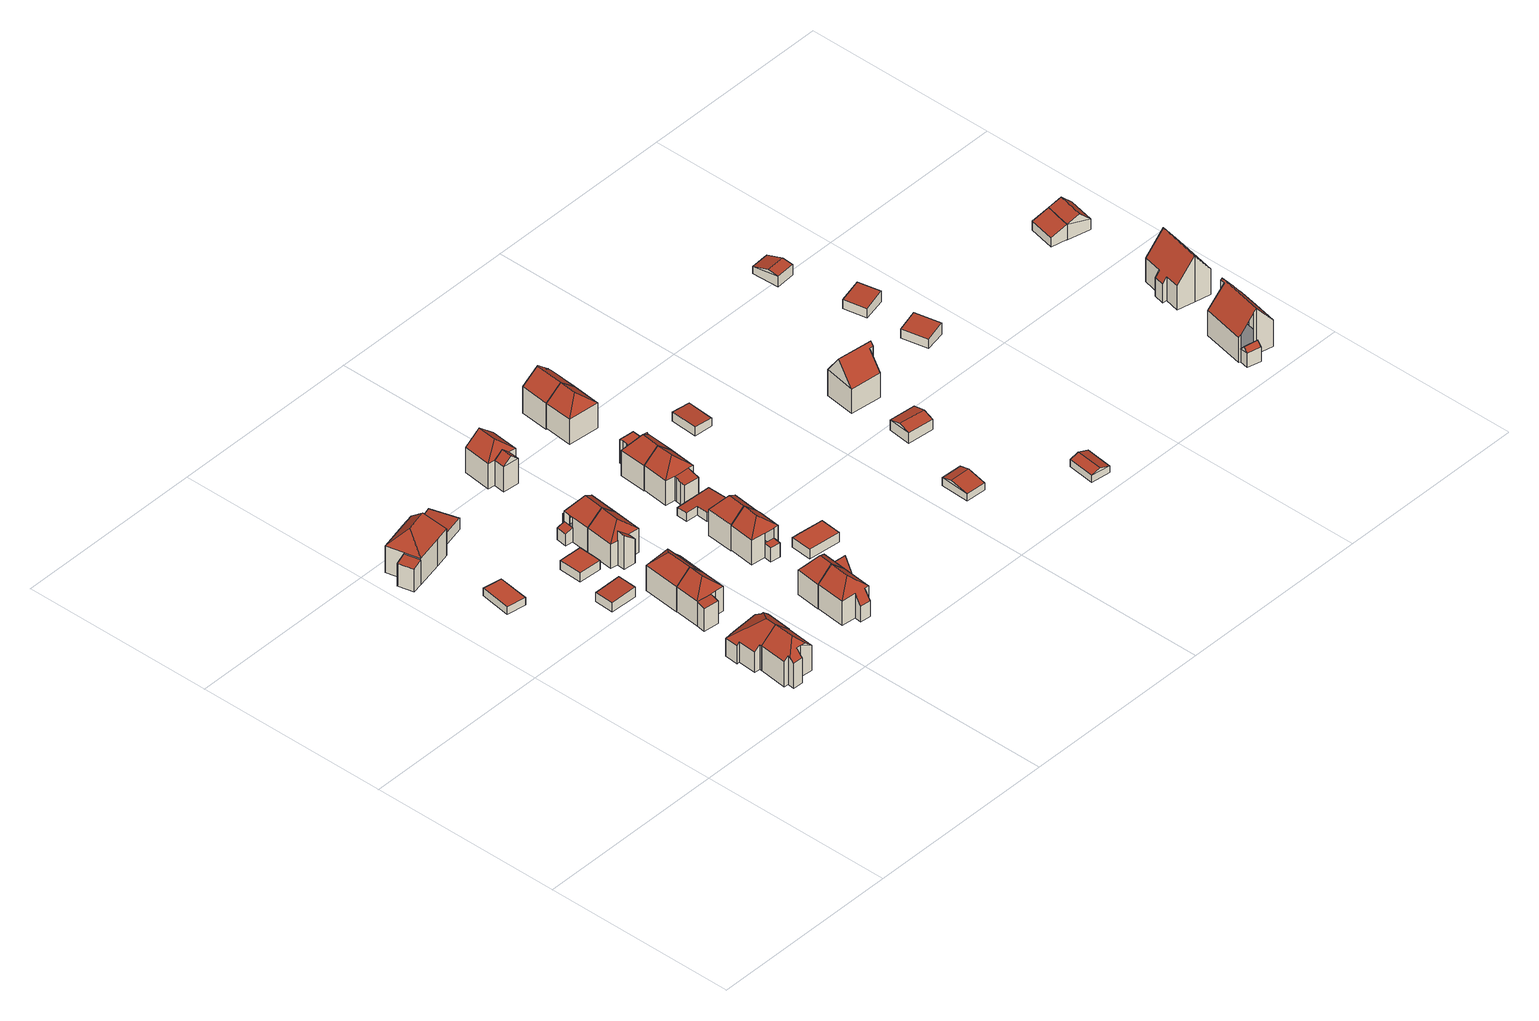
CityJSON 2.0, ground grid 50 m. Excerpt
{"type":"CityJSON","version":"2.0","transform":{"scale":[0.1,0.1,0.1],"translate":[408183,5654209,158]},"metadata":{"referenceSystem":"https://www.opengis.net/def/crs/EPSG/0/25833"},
"CityObjects":{
"building1":{"type":"Building","attributes":{"Dachtyp_tdc":"tdcPolyFlatRoof","Gemeindeschluessel":14612000,"Dachneigung":0,"QualitaetDacherkennung":30,"Geometrietyp2DReferenz":"3000","measuredHeight":2.06,"function":"31001_9998","roofType":"1000"},"geometry":[{"type":"Solid","lod":"2","boundaries":[[[[0,1,2,3]],[[1,4,5,2]],[[4,6,7,5]],[[6,0,3,7]],[[6,4,1,0]],[[3,2,5,7]]]],"semantics":{"surfaces":[{"type":"WallSurface"},{"type":"RoofSurface"},{"type":"GroundSurface"}],"values":[[0,0,0,0,1,2]]}}]},
"building2":{"type":"Building","attributes":{"Dachtyp_tdc":"tdcFreeFormRoof","Gemeindeschluessel":14612000,"Dachneigung":42.45,"QualitaetDacherkennung":75,"Geometrietyp2DReferenz":"3000","measuredHeight":10.6,"function":"31001_9998","roofType":"5000"},"geometry":[{"type":"Solid","lod":"2","boundaries":[[[[8,9,10,11]],[[9,12,13,10]],[[12,14,15,13]],[[14,16,17,15]],[[16,18,19,17]],[[18,20,21,19]],[[20,22,23,21]],[[22,24,25,23]],[[24,26,27,25]],[[26,8,11,27]],[[20,28,29,30,8,26,24,22]],[[28,18,16,31,29]],[[9,30,29,31,14,12]],[[16,14,31]],[[20,18,28]],[[9,8,30]],[[11,10,13,15,17,19,21,23,25,27]]]],"semantics":{"surfaces":[{"type":"WallSurface"},{"type":"RoofSurface"},{"type":"GroundSurface"}],"values":[[0,0,0,0,0,0,0,0,0,0,1,1,1,0,0,0,2]]}}]},
"building3":{"type":"Building","attributes":{"Gemeindeschluessel":14612000,"Geometrietyp2DReferenz":"3000","function":"31001_9998","roofType":"9999"},"children":["building3-1","building3-2"]},
"building3-1":{"type":"BuildingPart","attributes":{"Dachtyp_tdc":"tdcPolyFlatRoof","Dachneigung":14.15,"QualitaetDacherkennung":43,"Geometrietyp2DReferenz":"3000","measuredHeight":6.99,"roofType":"2100"},"parents":["building3"],"geometry":[{"type":"MultiSurface","lod":"2","boundaries":[[[32,33,34,35,36]],[[37,38,39,40,41]],[[36,35,38,37]],[[33,32,41,40]],[[32,36,37,41]]],"semantics":{"surfaces":[{"type":"RoofSurface"},{"type":"GroundSurface"},{"type":"WallSurface"}],"values":[0,1,2,2,2]}}]},
"building3-2":{"type":"BuildingPart","attributes":{"Dachtyp_tdc":"tdcHipRoof","Dachneigung":47.56,"QualitaetDacherkennung":76,"Geometrietyp2DReferenz":"3000","measuredHeight":12.14,"roofType":"3200"},"parents":["building3"],"geometry":[{"type":"MultiSurface","lod":"2","boundaries":[[[42,43,34,39,40]],[[44,45,46,38,35]],[[45,47,48,46]],[[47,49,50,48]],[[49,51,52,50]],[[51,53,54,52]],[[53,55,56,54]],[[55,57,58,56]],[[57,59,60,58]],[[59,61,62,60]],[[61,63,64,62]],[[63,42,40,64]],[[59,57,55,53,51,49,65]],[[45,44,43,66]],[[49,47,45,66,65]],[[43,42,63,61,59,65,66]],[[40,39,38,46,48,50,52,54,56,58,60,62,64]]],"semantics":{"surfaces":[{"type":"WallSurface"},{"type":"RoofSurface"},{"type":"GroundSurface"}],"values":[0,0,0,0,0,0,0,0,0,0,0,0,1,1,1,1,2]}}]},
"building4":{"type":"Building","attributes":{"Dachtyp_tdc":"tdcFreeFormRoof","Gemeindeschluessel":14612000,"Dachneigung":40.99,"QualitaetDacherkennung":51,"Geometrietyp2DReferenz":"3000","measuredHeight":10.49,"function":"31001_9998","roofType":"5000"},"geometry":[{"type":"Solid","lod":"2","boundaries":[[[[67,68,69,70]],[[68,71,72,69]],[[71,73,17,72]],[[73,14,15,17]],[[14,74,75,15]],[[74,76,77,75]],[[76,78,79,77]],[[78,80,81,79]],[[80,82,83,81]],[[82,84,85,83]],[[84,67,70,85]],[[86,87,68,67,84,82]],[[74,14,88,86,82,80,78,76]],[[73,71,87,86,88]],[[14,73,88]],[[71,68,87]],[[70,69,72,17,15,75,77,79,81,83,85]]]],"semantics":{"surfaces":[{"type":"WallSurface"},{"type":"RoofSurface"},{"type":"GroundSurface"}],"values":[[0,0,0,0,0,0,0,0,0,0,0,1,1,1,0,0,2]]}}]},
"building5":{"type":"Building","attributes":{"Dachtyp_tdc":"tdcPolyFlatRoof","Gemeindeschluessel":14612000,"Dachneigung":3.62,"QualitaetDacherkennung":83,"Geometrietyp2DReferenz":"3000","measuredHeight":2.81,"function":"31001_9998","roofType":"2100"},"geometry":[{"type":"Solid","lod":"2","boundaries":[[[[89,90,91,92]],[[90,93,94,91]],[[93,95,96,94]],[[95,89,92,96]],[[95,93,90,89]],[[92,91,94,96]]]],"semantics":{"surfaces":[{"type":"WallSurface"},{"type":"RoofSurface"},{"type":"GroundSurface"}],"values":[[0,0,0,0,1,2]]}}]},
"building6":{"type":"Building","attributes":{"Gemeindeschluessel":14612000,"Geometrietyp2DReferenz":"3000","function":"31001_9998","roofType":"9999"},"children":["building6-1","building6-2"]},
"building6-1":{"type":"BuildingPart","attributes":{"Dachtyp_tdc":"tdcHipAndGableRoof","Dachneigung":42.3,"QualitaetDacherkennung":74,"Geometrietyp2DReferenz":"3000","measuredHeight":10.18,"roofType":"5000"},"parents":["building6"],"geometry":[{"type":"MultiSurface","lod":"2","boundaries":[[[97,98,99,100]],[[98,101,102,99]],[[101,103,104,102]],[[103,105,104]],[[106,107,108,109,110]],[[107,111,112,108]],[[111,97,100,112]],[[106,103,101,98,113]],[[98,97,111,113]],[[111,107,106,113]],[[100,99,102,104,109,108,112]]],"semantics":{"surfaces":[{"type":"WallSurface"},{"type":"RoofSurface"},{"type":"GroundSurface"}],"values":[0,0,0,0,0,0,0,1,1,1,2]}}]},
"building6-2":{"type":"BuildingPart","attributes":{"Dachtyp_tdc":"tdcPolyFlatRoof","Dachneigung":9.28,"QualitaetDacherkennung":62,"Geometrietyp2DReferenz":"3000","measuredHeight":6.59,"roofType":"2100"},"parents":["building6"],"geometry":[{"type":"MultiSurface","lod":"2","boundaries":[[[114,110,109,115]],[[105,116,117,104]],[[116,118,119,117]],[[118,114,115,119]],[[118,116,105,110,114]],[[115,109,104,117,119]]],"semantics":{"surfaces":[{"type":"WallSurface"},{"type":"RoofSurface"},{"type":"GroundSurface"}],"values":[0,0,0,0,1,2]}}]},
"building7":{"type":"Building","attributes":{"Dachtyp_tdc":"tdcPolyFlatRoof","Gemeindeschluessel":14612000,"Dachneigung":2.95,"QualitaetDacherkennung":73,"Geometrietyp2DReferenz":"3000","measuredHeight":3.12,"function":"31001_9998","roofType":"2100"},"geometry":[{"type":"Solid","lod":"2","boundaries":[[[[120,121,122,123]],[[121,124,125,122]],[[124,126,127,125]],[[126,128,129,127]],[[128,130,131,129]],[[130,120,123,131]],[[130,128,126,124,121,120]],[[123,122,125,127,129,131]]]],"semantics":{"surfaces":[{"type":"WallSurface"},{"type":"RoofSurface"},{"type":"GroundSurface"}],"values":[[0,0,0,0,0,0,1,2]]}}]},
"building8":{"type":"Building","attributes":{"Dachtyp_tdc":"tdcPolyFlatRoof","Gemeindeschluessel":14612000,"Dachneigung":0,"QualitaetDacherkennung":85,"Geometrietyp2DReferenz":"3000","measuredHeight":2.51,"function":"31001_9998","roofType":"1000"},"geometry":[{"type":"Solid","lod":"2","boundaries":[[[[132,133,134,135]],[[133,136,137,134]],[[136,138,139,137]],[[138,132,135,139]],[[138,136,133,132]],[[135,134,137,139]]]],"semantics":{"surfaces":[{"type":"WallSurface"},{"type":"RoofSurface"},{"type":"GroundSurface"}],"values":[[0,0,0,0,1,2]]}}]},
"building9":{"type":"Building","attributes":{"Gemeindeschluessel":14612000,"Geometrietyp2DReferenz":"3000","function":"31001_9998","roofType":"9999"},"children":["building9-1","building9-2"]},
"building9-1":{"type":"BuildingPart","attributes":{"Dachtyp_tdc":"tdcHipAndGableRoof","Dachneigung":42.58,"QualitaetDacherkennung":70,"Geometrietyp2DReferenz":"3000","measuredHeight":10.34,"roofType":"5000"},"parents":["building9"],"geometry":[{"type":"MultiSurface","lod":"2","boundaries":[[[111,140,141,142]],[[140,143,144,141]],[[143,145,146,144]],[[145,147,148,146]],[[147,149,150,148]],[[149,151,152,150]],[[151,153,154,152]],[[155,111,142,156]],[[151,149,147,145,143,157]],[[143,140,111,157]],[[111,155,153,151,157]],[[142,141,144,146,148,150,152,154,156]]],"semantics":{"surfaces":[{"type":"WallSurface"},{"type":"RoofSurface"},{"type":"GroundSurface"}],"values":[0,0,0,0,0,0,0,0,1,1,1,2]}}]},
"building9-2":{"type":"BuildingPart","attributes":{"Dachtyp_tdc":"tdcPolyFlatRoof","Dachneigung":42.19,"QualitaetDacherkennung":77,"Geometrietyp2DReferenz":"3000","measuredHeight":8.09,"roofType":"2100"},"parents":["building9"],"geometry":[{"type":"MultiSurface","lod":"2","boundaries":[[[97,155,156,158]],[[153,159,160,154]],[[159,97,158,160]],[[159,153,155,97]],[[158,156,154,160]]],"semantics":{"surfaces":[{"type":"WallSurface"},{"type":"RoofSurface"},{"type":"GroundSurface"}],"values":[0,0,0,1,2]}}]},
"building10":{"type":"Building","attributes":{"Gemeindeschluessel":14612000,"Geometrietyp2DReferenz":"3000","function":"31001_9998","roofType":"9999"},"children":["building10-1","building10-2"]},
"building10-1":{"type":"BuildingPart","attributes":{"Dachtyp_tdc":"tdcHipAndGableRoof","Dachneigung":41.23,"QualitaetDacherkennung":70,"Geometrietyp2DReferenz":"3000","measuredHeight":10.21,"roofType":"5000"},"parents":["building10"],"geometry":[{"type":"MultiSurface","lod":"2","boundaries":[[[161,162,163,164]],[[162,165,166,163]],[[167,168,169,170]],[[168,171,172,169]],[[171,173,174,172]],[[173,161,164,174]],[[168,167,165,162,175]],[[162,161,173,175]],[[173,171,168,175]],[[164,163,166,170,169,172,174]]],"semantics":{"surfaces":[{"type":"WallSurface"},{"type":"RoofSurface"},{"type":"GroundSurface"}],"values":[0,0,0,0,0,0,1,1,1,2]}}]},
"building10-2":{"type":"BuildingPart","attributes":{"Dachtyp_tdc":"tdcPolyFlatRoof","Dachneigung":40.2,"QualitaetDacherkennung":46,"Geometrietyp2DReferenz":"3000","measuredHeight":9.37,"roofType":"2100"},"parents":["building10"],"geometry":[{"type":"MultiSurface","lod":"2","boundaries":[[[176,177,170,178]],[[177,167,170]],[[165,179,180,166]],[[179,181,182,180]],[[181,183,184,182]],[[183,176,178,184]],[[183,181,179,165,177,176]],[[178,170,166,180,182,184]]],"semantics":{"surfaces":[{"type":"WallSurface"},{"type":"RoofSurface"},{"type":"GroundSurface"}],"values":[0,0,0,0,0,0,1,2]}}]},
"building11":{"type":"Building","attributes":{"Dachtyp_tdc":"tdcHipAndGableRoof","Gemeindeschluessel":14612000,"Dachneigung":42.71,"QualitaetDacherkennung":81,"Geometrietyp2DReferenz":"3000","measuredHeight":10.23,"function":"31001_9998","roofType":"5000"},"geometry":[{"type":"Solid","lod":"2","boundaries":[[[[185,186,187,188]],[[186,189,190,187]],[[189,191,192,190]],[[191,193,194,192]],[[193,195,196,194]],[[195,197,198,196]],[[197,199,200,198]],[[199,201,202,200]],[[201,185,188,202]],[[197,195,193,191,189,186,203]],[[186,185,201,203]],[[201,199,197,203]],[[188,187,190,192,194,196,198,200,202]]]],"semantics":{"surfaces":[{"type":"WallSurface"},{"type":"RoofSurface"},{"type":"GroundSurface"}],"values":[[0,0,0,0,0,0,0,0,0,1,1,1,2]]}}]},
"building12":{"type":"Building","attributes":{"Gemeindeschluessel":14612000,"Geometrietyp2DReferenz":"3000","function":"31001_9998","roofType":"9999"},"children":["building12-1","building12-2","building12-3"]},
"building12-1":{"type":"BuildingPart","attributes":{"Dachtyp_tdc":"tdcPolyFlatRoof","Dachneigung":4.1,"QualitaetDacherkennung":54,"Geometrietyp2DReferenz":"3000","measuredHeight":4.13,"roofType":"2100"},"parents":["building12"],"geometry":[{"type":"MultiSurface","lod":"2","boundaries":[[[204,205,206,207]],[[205,208,209,206]],[[210,204,207,211]],[[210,208,205,204]],[[207,206,209,211]]],"semantics":{"surfaces":[{"type":"WallSurface"},{"type":"RoofSurface"},{"type":"GroundSurface"}],"values":[0,0,0,1,2]}}]},
"building12-2":{"type":"BuildingPart","attributes":{"Dachtyp_tdc":"tdcPolyFlatRoof","Dachneigung":19.88,"QualitaetDacherkennung":32,"Geometrietyp2DReferenz":"3000","measuredHeight":3.88,"roofType":"2100"},"parents":["building12"],"geometry":[{"type":"MultiSurface","lod":"2","boundaries":[[[212,213,214,215]],[[213,216,217,214]],[[218,212,215,219]],[[218,216,213,212]],[[215,214,217,219]]],"semantics":{"surfaces":[{"type":"WallSurface"},{"type":"RoofSurface"},{"type":"GroundSurface"}],"values":[0,0,0,1,2]}}]},
"building12-3":{"type":"BuildingPart","attributes":{"Dachtyp_tdc":"tdcHipAndGableRoof","Dachneigung":41.24,"QualitaetDacherkennung":79,"Geometrietyp2DReferenz":"3000","measuredHeight":10.32,"roofType":"5000"},"parents":["building12"],"geometry":[{"type":"MultiSurface","lod":"2","boundaries":[[[220,221,222,217,216]],[[221,223,210,211,222]],[[224,225,226,209,208]],[[225,161,227,226]],[[161,171,228,227]],[[171,229,218,219,228]],[[223,221,220,230,225,224]],[[229,171,173,230,220]],[[161,225,230,173]],[[173,171,161]],[[219,217,222,211,209,226,227,228]]],"semantics":{"surfaces":[{"type":"WallSurface"},{"type":"RoofSurface"},{"type":"GroundSurface"}],"values":[0,0,0,0,0,0,1,1,1,0,2]}}]},
"building13":{"type":"Building","attributes":{"Gemeindeschluessel":14612000,"Geometrietyp2DReferenz":"3000","function":"31001_9998","roofType":"9999"},"children":["building13-1","building13-2"]},
"building13-1":{"type":"BuildingPart","attributes":{"Dachtyp_tdc":"tdcPolyFlatRoof","Dachneigung":0,"QualitaetDacherkennung":57,"Geometrietyp2DReferenz":"3000","measuredHeight":3.94,"roofType":"1000"},"parents":["building13"],"geometry":[{"type":"MultiSurface","lod":"2","boundaries":[[[231,232,233,234,235]],[[236,237,238,239,240]],[[235,234,236,240]],[[234,233,237,236]],[[233,232,238,237]],[[232,231,239,238]]],"semantics":{"surfaces":[{"type":"RoofSurface"},{"type":"GroundSurface"},{"type":"WallSurface"}],"values":[0,1,2,2,2,2]}}]},
"building13-2":{"type":"BuildingPart","attributes":{"Dachtyp_tdc":"tdcHipAndGableRoof","Dachneigung":42.59,"QualitaetDacherkennung":81,"Geometrietyp2DReferenz":"3000","measuredHeight":10.26,"roofType":"5000"},"parents":["building13"],"geometry":[{"type":"MultiSurface","lod":"2","boundaries":[[[241,242,243,244]],[[242,245,246,243]],[[245,247,248,246]],[[247,249,240,248]],[[249,235,240]],[[250,239,231]],[[250,251,252,239]],[[251,253,254,252]],[[253,185,255,254]],[[185,241,244,255]],[[251,250,249,247,245,256]],[[245,242,241,256]],[[241,185,253,251,256]],[[244,243,246,248,240,239,252,254,255]]],"semantics":{"surfaces":[{"type":"WallSurface"},{"type":"RoofSurface"},{"type":"GroundSurface"}],"values":[0,0,0,0,0,0,0,0,0,0,1,1,1,2]}}]},
"building14":{"type":"Building","attributes":{"Dachtyp_tdc":"tdcGableRoof","Gemeindeschluessel":14612000,"Dachneigung":59.74,"QualitaetDacherkennung":8,"Geometrietyp2DReferenz":"3000","measuredHeight":6.5,"function":"31001_9998","roofType":"3100"},"geometry":[{"type":"Solid","lod":"2","boundaries":[[[[257,258,259,260]],[[258,261,262,259]],[[261,263,264,262]],[[263,257,260,264]],[[261,258,265]],[[257,263,266]],[[258,257,266,265]],[[263,261,265,266]],[[260,259,262,264]]]],"semantics":{"surfaces":[{"type":"WallSurface"},{"type":"RoofSurface"},{"type":"GroundSurface"}],"values":[[0,0,0,0,0,0,1,1,2]]}}]},
"building15":{"type":"Building","attributes":{"Gemeindeschluessel":14612000,"Geometrietyp2DReferenz":"3000","function":"31001_9998","roofType":"9999"},"children":["building15-1","building15-2"]},
"building15-1":{"type":"BuildingPart","attributes":{"Dachtyp_tdc":"tdcHipAndGableRoof","Dachneigung":42.21,"QualitaetDacherkennung":84,"Geometrietyp2DReferenz":"3000","measuredHeight":10.21,"roofType":"5000"},"parents":["building15"],"geometry":[{"type":"MultiSurface","lod":"2","boundaries":[[[267,268,269,270]],[[268,271,272,269]],[[271,273,274,272]],[[273,275,274]],[[276,277,278,279,280]],[[277,281,282,278]],[[281,283,284,282]],[[283,267,270,284]],[[277,276,273,271,285]],[[271,268,267,283,285]],[[283,281,277,285]],[[270,269,272,274,279,278,282,284]]],"semantics":{"surfaces":[{"type":"WallSurface"},{"type":"RoofSurface"},{"type":"GroundSurface"}],"values":[0,0,0,0,0,0,0,0,1,1,1,2]}}]},
"building15-2":{"type":"BuildingPart","attributes":{"Dachtyp_tdc":"tdcPolyFlatRoof","Dachneigung":0,"QualitaetDacherkennung":52,"Geometrietyp2DReferenz":"3000","measuredHeight":3.86,"roofType":"1000"},"parents":["building15"],"geometry":[{"type":"MultiSurface","lod":"2","boundaries":[[[286,280,279,287]],[[275,288,289,274]],[[288,286,287,289]],[[288,275,280,286]],[[287,279,274,289]]],"semantics":{"surfaces":[{"type":"WallSurface"},{"type":"RoofSurface"},{"type":"GroundSurface"}],"values":[0,0,0,1,2]}}]},
"building16":{"type":"Building","attributes":{"Gemeindeschluessel":14612000,"Geometrietyp2DReferenz":"3000","function":"31001_9998","roofType":"9999"},"children":["building16-1","building16-2"]},
"building16-1":{"type":"BuildingPart","attributes":{"Dachtyp_tdc":"tdcHipAndGableRoof","Dachneigung":41.1,"QualitaetDacherkennung":71,"Geometrietyp2DReferenz":"3000","measuredHeight":10.35,"roofType":"5000"},"parents":["building16"],"geometry":[{"type":"MultiSurface","lod":"2","boundaries":[[[290,291,292,293]],[[294,295,296,297]],[[295,298,299,296]],[[298,300,301,299]],[[300,290,293,301]],[[291,290,302,295,294]],[[300,303,302,290]],[[295,302,303,298]],[[298,303,300]],[[293,292,297,296,299,301]]],"semantics":{"surfaces":[{"type":"WallSurface"},{"type":"RoofSurface"},{"type":"GroundSurface"}],"values":[0,0,0,0,0,1,1,1,0,2]}}]},
"building16-2":{"type":"BuildingPart","attributes":{"Dachtyp_tdc":"tdcGableRoof","Dachneigung":40.78,"QualitaetDacherkennung":69,"Geometrietyp2DReferenz":"3000","measuredHeight":8.8,"roofType":"3100"},"parents":["building16"],"geometry":[{"type":"MultiSurface","lod":"2","boundaries":[[[304,305,306,292,291]],[[305,307,308,306]],[[307,294,297,308]],[[307,305,309]],[[304,294,310]],[[305,304,310,309]],[[292,306,308,297]],[[294,307,309,310]]],"semantics":{"surfaces":[{"type":"WallSurface"},{"type":"RoofSurface"},{"type":"GroundSurface"}],"values":[0,0,0,0,0,1,2,1]}}]},
"building17":{"type":"Building","attributes":{"Gemeindeschluessel":14612000,"Geometrietyp2DReferenz":"3000","function":"31001_9998","roofType":"9999"},"children":["building17-1","building17-2"]},
"building17-1":{"type":"BuildingPart","attributes":{"Dachtyp_tdc":"tdcHipAndGableRoof","Dachneigung":42.82,"QualitaetDacherkennung":74,"Geometrietyp2DReferenz":"3000","measuredHeight":10.57,"roofType":"5000"},"parents":["building17"],"geometry":[{"type":"MultiSurface","lod":"2","boundaries":[[[311,312,313,314,315,316,317]],[[311,318,319,320]],[[318,321,322,319]],[[321,323,324,322]],[[316,323,321,317]],[[321,318,311,317]],[[324,325,326,327,328,329,320,319,322]],[[323,316,325,324]],[[316,315,326,325]],[[315,314,327,326]],[[314,313,328,327]],[[313,330,328]],[[312,329,331]],[[312,311,320,329]]],"semantics":{"surfaces":[{"type":"RoofSurface"},{"type":"WallSurface"},{"type":"GroundSurface"}],"values":[0,1,1,1,0,0,2,1,1,1,1,1,1,1]}}]},
"building17-2":{"type":"BuildingPart","attributes":{"Dachtyp_tdc":"tdcPolyFlatRoof","Dachneigung":3.14,"QualitaetDacherkennung":50,"Geometrietyp2DReferenz":"3000","measuredHeight":4.28,"roofType":"2100"},"parents":["building17"],"geometry":[{"type":"MultiSurface","lod":"2","boundaries":[[[330,332,333,328]],[[332,334,335,333]],[[334,336,337,335]],[[336,331,329,337]],[[336,334,332,330,331]],[[329,328,333,335,337]]],"semantics":{"surfaces":[{"type":"WallSurface"},{"type":"RoofSurface"},{"type":"GroundSurface"}],"values":[0,0,0,0,1,2]}}]},
"building18":{"type":"Building","attributes":{"Dachtyp_tdc":"tdcPolyFlatRoof","Gemeindeschluessel":14612000,"Dachneigung":0,"QualitaetDacherkennung":87,"Geometrietyp2DReferenz":"3000","measuredHeight":2.57,"function":"31001_9998","roofType":"1000"},"geometry":[{"type":"Solid","lod":"2","boundaries":[[[[338,339,340,341]],[[339,342,343,340]],[[342,344,345,343]],[[344,346,347,345]],[[346,348,349,347]],[[348,338,341,349]],[[348,346,344,342,339,338]],[[341,340,343,345,347,349]]]],"semantics":{"surfaces":[{"type":"WallSurface"},{"type":"RoofSurface"},{"type":"GroundSurface"}],"values":[[0,0,0,0,0,0,1,2]]}}]},
"building19":{"type":"Building","attributes":{"Dachtyp_tdc":"tdcPolyFlatRoof","Gemeindeschluessel":14612000,"Dachneigung":2.7,"QualitaetDacherkennung":77,"Geometrietyp2DReferenz":"3000","measuredHeight":2.53,"function":"31001_9998","roofType":"2100"},"geometry":[{"type":"Solid","lod":"2","boundaries":[[[[350,351,352,353]],[[351,354,355,352]],[[354,356,357,355]],[[356,358,359,357]],[[358,360,361,359]],[[360,350,353,361]],[[360,358,356,354,351,350]],[[353,352,355,357,359,361]]]],"semantics":{"surfaces":[{"type":"WallSurface"},{"type":"RoofSurface"},{"type":"GroundSurface"}],"values":[[0,0,0,0,0,0,1,2]]}}]},
"building20":{"type":"Building","attributes":{"Gemeindeschluessel":14612000,"Geometrietyp2DReferenz":"3000","function":"31001_9998","roofType":"9999"},"children":["building20-1","building20-2"]},
"building20-1":{"type":"BuildingPart","attributes":{"Dachtyp_tdc":"tdcHipAndGableRoof","Dachneigung":41.54,"QualitaetDacherkennung":77,"Geometrietyp2DReferenz":"3000","measuredHeight":10.14,"roofType":"5000"},"parents":["building20"],"geometry":[{"type":"MultiSurface","lod":"2","boundaries":[[[362,363,364,365]],[[363,366,367,364]],[[368,369,370,371]],[[368,372,373,369]],[[372,374,375,373]],[[374,362,365,375]],[[368,371,376,366,363,377]],[[363,362,374,377]],[[374,372,368,377]],[[365,364,367,370,369,373,375]]],"semantics":{"surfaces":[{"type":"WallSurface"},{"type":"RoofSurface"},{"type":"GroundSurface"}],"values":[0,0,0,0,0,0,1,1,1,2]}}]},
"building20-2":{"type":"BuildingPart","attributes":{"Dachtyp_tdc":"tdcPolyFlatRoof","Dachneigung":10.28,"QualitaetDacherkennung":73,"Geometrietyp2DReferenz":"3000","measuredHeight":6.66,"roofType":"2100"},"parents":["building20"],"geometry":[{"type":"MultiSurface","lod":"2","boundaries":[[[378,379,380,381]],[[379,371,370,380]],[[366,382,383,367]],[[382,384,385,383]],[[384,378,381,385]],[[384,382,366,376,371,379,378]],[[381,380,370,367,383,385]]],"semantics":{"surfaces":[{"type":"WallSurface"},{"type":"RoofSurface"},{"type":"GroundSurface"}],"values":[0,0,0,0,0,1,2]}}]},
"building21":{"type":"Building","attributes":{"Gemeindeschluessel":14612000,"Geometrietyp2DReferenz":"3000","function":"31001_9998","roofType":"9999"},"children":["building21-1","building21-2"]},
"building21-1":{"type":"BuildingPart","attributes":{"Dachtyp_tdc":"tdcPolyFlatRoof","Dachneigung":0,"QualitaetDacherkennung":65,"Geometrietyp2DReferenz":"3000","measuredHeight":6.58,"roofType":"1000"},"parents":["building21"],"geometry":[{"type":"MultiSurface","lod":"2","boundaries":[[[386,387,388,389]],[[387,390,391,388]],[[390,392,393,391]],[[392,394,395,393]],[[394,396,397,395]],[[396,398,399,397]],[[400,386,389,401]],[[400,398,396,394,392,390,387,386]],[[389,388,391,393,395,397,399,401]]],"semantics":{"surfaces":[{"type":"WallSurface"},{"type":"RoofSurface"},{"type":"GroundSurface"}],"values":[0,0,0,0,0,0,0,1,2]}}]},
"building21-2":{"type":"BuildingPart","attributes":{"Dachtyp_tdc":"tdcHipAndGableRoof","Dachneigung":41.31,"QualitaetDacherkennung":81,"Geometrietyp2DReferenz":"3000","measuredHeight":10.45,"roofType":"5000"},"parents":["building21"],"geometry":[{"type":"MultiSurface","lod":"2","boundaries":[[[402,403,404,405]],[[403,406,389,404]],[[406,407,400,401,389]],[[408,399,398]],[[408,409,410,399]],[[409,411,412,410]],[[411,374,413,412]],[[374,402,405,413]],[[409,408,407,406,403,414]],[[403,402,374,414]],[[374,411,409,414]],[[405,404,389,401,399,410,412,413]]],"semantics":{"surfaces":[{"type":"WallSurface"},{"type":"RoofSurface"},{"type":"GroundSurface"}],"values":[0,0,0,0,0,0,0,0,1,1,1,2]}}]},
"building22":{"type":"Building","attributes":{"Dachtyp_tdc":"tdcFreeFormRoof","Gemeindeschluessel":14612000,"Dachneigung":50.57,"QualitaetDacherkennung":26,"Geometrietyp2DReferenz":"3000","measuredHeight":6.95,"function":"31001_9998","roofType":"5000"},"geometry":[{"type":"Solid","lod":"2","boundaries":[[[[415,416,417,418]],[[419,420,416,415]],[[420,421,417,416]],[[421,422,418,417]],[[422,419,415,418]],[[423,422,421]],[[424,423,421,420]],[[424,420,419]],[[423,424,419,422]]]],"semantics":{"surfaces":[{"type":"GroundSurface"},{"type":"WallSurface"},{"type":"RoofSurface"}],"values":[[0,1,1,1,1,1,2,2,2]]}}]},
"building23":{"type":"Building","attributes":{"Dachtyp_tdc":"tdcHipAndGableRoof","Gemeindeschluessel":14612000,"Dachneigung":40.74,"QualitaetDacherkennung":78,"Geometrietyp2DReferenz":"3000","measuredHeight":10.41,"function":"31001_9998","roofType":"5000"},"geometry":[{"type":"Solid","lod":"2","boundaries":[[[[425,426,427,428]],[[426,429,430,427]],[[429,431,432,430]],[[431,425,428,432]],[[429,426,433]],[[425,431,434]],[[426,425,434,433]],[[431,429,433,434]],[[428,427,430,432]]]],"semantics":{"surfaces":[{"type":"WallSurface"},{"type":"RoofSurface"},{"type":"GroundSurface"}],"values":[[0,0,0,0,1,0,1,1,2]]}}]},
"building24":{"type":"Building","attributes":{"Gemeindeschluessel":14612000,"Geometrietyp2DReferenz":"3000","function":"31001_9998","roofType":"9999"},"children":["building24-1","building24-2"]},
"building24-1":{"type":"BuildingPart","attributes":{"Dachtyp_tdc":"tdcGableRoof","Dachneigung":40.49,"QualitaetDacherkennung":76,"Geometrietyp2DReferenz":"3000","measuredHeight":10.82,"roofType":"3100"},"parents":["building24"],"geometry":[{"type":"MultiSurface","lod":"2","boundaries":[[[435,436,437,438]],[[436,425,439,437]],[[425,434,440,439]],[[434,431,441,440]],[[431,442,443,441]],[[442,444,445,443]],[[444,446,447,445]],[[446,448,447]],[[444,442,431,434]],[[434,425,436,435,449,446,444]],[[438,437,439,440,441,443,445,447]]],"semantics":{"surfaces":[{"type":"WallSurface"},{"type":"RoofSurface"},{"type":"GroundSurface"}],"values":[0,0,0,0,0,0,0,0,1,1,2]}}]},
"building24-2":{"type":"BuildingPart","attributes":{"Dachtyp_tdc":"tdcPolyFlatRoof","Dachneigung":48.79,"QualitaetDacherkennung":40,"Geometrietyp2DReferenz":"3000","measuredHeight":8.24,"roofType":"2100"},"parents":["building24"],"geometry":[{"type":"MultiSurface","lod":"2","boundaries":[[[448,450,451,447]],[[450,452,453,451]],[[452,454,438,453]],[[454,455,435,438]],[[455,454,452,450,448,449]],[[447,451,453,438]]],"semantics":{"surfaces":[{"type":"WallSurface"},{"type":"RoofSurface"},{"type":"GroundSurface"}],"values":[0,0,0,0,1,2]}}]},
"building25":{"type":"Building","attributes":{"Dachtyp_tdc":"tdcPolyFlatRoof","Gemeindeschluessel":14612000,"Dachneigung":4.35,"QualitaetDacherkennung":93,"Geometrietyp2DReferenz":"3000","measuredHeight":2.54,"function":"31001_9998","roofType":"2100"},"geometry":[{"type":"Solid","lod":"2","boundaries":[[[[456,457,458,459]],[[457,460,461,458]],[[460,462,463,461]],[[462,456,459,463]],[[462,460,457,456]],[[459,458,461,463]]]],"semantics":{"surfaces":[{"type":"WallSurface"},{"type":"RoofSurface"},{"type":"GroundSurface"}],"values":[[0,0,0,0,1,2]]}}]},
"building26":{"type":"Building","attributes":{"Dachtyp_tdc":"tdcGableRoof","Gemeindeschluessel":14612000,"Dachneigung":12.01,"QualitaetDacherkennung":72,"Geometrietyp2DReferenz":"3000","measuredHeight":2.88,"function":"31001_9998","roofType":"3100"},"geometry":[{"type":"Solid","lod":"2","boundaries":[[[[464,465,466,467]],[[465,468,469,466]],[[468,470,471,469]],[[470,464,467,471]],[[468,465,472]],[[464,470,473]],[[465,464,473,472]],[[470,468,472,473]],[[467,466,469,471]]]],"semantics":{"surfaces":[{"type":"WallSurface"},{"type":"RoofSurface"},{"type":"GroundSurface"}],"values":[[0,0,0,0,0,0,1,1,2]]}}]},
"building27":{"type":"Building","attributes":{"Dachtyp_tdc":"tdcGableRoof","Gemeindeschluessel":14612000,"Dachneigung":13.67,"QualitaetDacherkennung":88,"Geometrietyp2DReferenz":"3000","measuredHeight":3.58,"function":"31001_9998","roofType":"3100"},"geometry":[{"type":"Solid","lod":"2","boundaries":[[[[474,475,476,477]],[[475,478,479,476]],[[478,480,481,479]],[[480,474,477,481]],[[478,475,482]],[[474,480,483]],[[475,474,483,482]],[[480,478,482,483]],[[477,476,479,481]]]],"semantics":{"surfaces":[{"type":"WallSurface"},{"type":"RoofSurface"},{"type":"GroundSurface"}],"values":[[0,0,0,0,0,0,1,1,2]]}}]},
"building28":{"type":"Building","attributes":{"Dachtyp_tdc":"tdcGableRoof","Gemeindeschluessel":14612000,"Dachneigung":20.43,"QualitaetDacherkennung":78,"Geometrietyp2DReferenz":"3000","measuredHeight":2.86,"function":"31001_9998","roofType":"3100"},"geometry":[{"type":"Solid","lod":"2","boundaries":[[[[484,485,486,487]],[[485,488,489,486]],[[488,490,491,489]],[[490,484,487,491]],[[488,485,492]],[[484,490,493]],[[485,484,493,492]],[[490,488,492,493]],[[487,486,489,491]]]],"semantics":{"surfaces":[{"type":"WallSurface"},{"type":"RoofSurface"},{"type":"GroundSurface"}],"values":[[0,0,0,0,0,0,1,1,2]]}}]},
"building29":{"type":"Building","attributes":{"Dachtyp_tdc":"tdcFreeFormRoof","Gemeindeschluessel":14612000,"Dachneigung":53.81,"QualitaetDacherkennung":78,"Geometrietyp2DReferenz":"3000","measuredHeight":12.55,"function":"31001_9998","roofType":"5000"},"geometry":[{"type":"Solid","lod":"2","boundaries":[[[[494,495,496,497]],[[495,498,499,496]],[[498,500,501,499]],[[500,502,503,501]],[[502,504,505,503]],[[504,506,507,505]],[[506,508,509,507]],[[508,494,497,509]],[[510,502,500,498,495,511]],[[506,504,510,511,494,508]],[[504,502,510]],[[495,494,511]],[[497,496,499,501,503,505,507,509]]]],"semantics":{"surfaces":[{"type":"WallSurface"},{"type":"RoofSurface"},{"type":"GroundSurface"}],"values":[[0,0,0,0,0,0,0,0,1,1,0,0,2]]}}]},
"building30":{"type":"Building","attributes":{"Dachtyp_tdc":"tdcPolyFlatRoof","Gemeindeschluessel":14612000,"Dachneigung":7.34,"QualitaetDacherkennung":79,"Geometrietyp2DReferenz":"3000","measuredHeight":3.32,"function":"31001_9998","roofType":"2100"},"geometry":[{"type":"Solid","lod":"2","boundaries":[[[[512,513,514,515]],[[513,516,517,514]],[[516,518,519,517]],[[518,512,515,519]],[[518,516,513,512]],[[515,514,517,519]]]],"semantics":{"surfaces":[{"type":"WallSurface"},{"type":"RoofSurface"},{"type":"GroundSurface"}],"values":[[0,0,0,0,1,2]]}}]},
"building31":{"type":"Building","attributes":{"Dachtyp_tdc":"tdcPolyFlatRoof","Gemeindeschluessel":14612000,"Dachneigung":5.97,"QualitaetDacherkennung":84,"Geometrietyp2DReferenz":"3000","measuredHeight":3.14,"function":"31001_9998","roofType":"2100"},"geometry":[{"type":"Solid","lod":"2","boundaries":[[[[520,521,522,523]],[[521,524,525,522]],[[524,526,527,525]],[[526,520,523,527]],[[526,524,521,520]],[[523,522,525,527]]]],"semantics":{"surfaces":[{"type":"WallSurface"},{"type":"RoofSurface"},{"type":"GroundSurface"}],"values":[[0,0,0,0,1,2]]}}]},
"building32":{"type":"Building","attributes":{"Dachtyp_tdc":"tdcGableRoof","Gemeindeschluessel":14612000,"Dachneigung":17.93,"QualitaetDacherkennung":83,"Geometrietyp2DReferenz":"3000","measuredHeight":3.37,"function":"31001_9998","roofType":"3100"},"geometry":[{"type":"Solid","lod":"2","boundaries":[[[[528,529,530,531]],[[529,532,533,530]],[[532,534,535,533]],[[534,528,531,535]],[[532,529,536]],[[528,534,537]],[[529,528,537,536]],[[534,532,536,537]],[[531,530,533,535]]]],"semantics":{"surfaces":[{"type":"WallSurface"},{"type":"RoofSurface"},{"type":"GroundSurface"}],"values":[[0,0,0,0,0,0,1,1,2]]}}]},
"building33":{"type":"Building","attributes":{"Gemeindeschluessel":14612000,"Geometrietyp2DReferenz":"3000","function":"31001_9998","roofType":"9999"},"children":["building33-1","building33-2"]},
"building33-1":{"type":"BuildingPart","attributes":{"Dachtyp_tdc":"tdcGableRoof","Dachneigung":51.12,"QualitaetDacherkennung":74,"Geometrietyp2DReferenz":"3000","measuredHeight":12.84,"roofType":"3100"},"parents":["building33"],"geometry":[{"type":"MultiSurface","lod":"2","boundaries":[[[538,539,540,541]],[[539,542,543,540]],[[542,544,545,543]],[[544,546,547,545]],[[546,548,549,547]],[[548,550,549]],[[551,552,553]],[[551,554,555,552]],[[554,556,557,555]],[[556,558,559,557]],[[558,560,561,559]],[[560,562,563,561]],[[562,564,565,563]],[[564,566,567,565]],[[566,538,541,567]],[[562,560,558,556,554,551,548,546]],[[546,544,542,539,538,566,564,562]],[[541,540,543,545,547,549,552,555,557,559,561,563,565,567]]],"semantics":{"surfaces":[{"type":"WallSurface"},{"type":"RoofSurface"},{"type":"GroundSurface"}],"values":[0,0,0,0,0,0,0,0,0,0,0,0,0,0,0,1,1,2]}}]},
"building33-2":{"type":"BuildingPart","attributes":{"Dachtyp_tdc":"tdcGableRoof","Dachneigung":51.01,"QualitaetDacherkennung":21,"Geometrietyp2DReferenz":"3000","measuredHeight":5.08,"roofType":"3100"},"parents":["building33"],"geometry":[{"type":"MultiSurface","lod":"2","boundaries":[[[568,569,570,571]],[[569,553,552,570]],[[550,568,571,549]],[[553,569,572]],[[568,550,573]],[[569,568,573,572]],[[550,553,572,573]],[[571,570,552,549]]],"semantics":{"surfaces":[{"type":"WallSurface"},{"type":"RoofSurface"},{"type":"GroundSurface"}],"values":[0,0,0,0,0,1,1,2]}}]},
"building34":{"type":"Building","attributes":{"Dachtyp_tdc":"tdcGableRoof","Gemeindeschluessel":14612000,"Dachneigung":53.17,"QualitaetDacherkennung":73,"Geometrietyp2DReferenz":"3000","measuredHeight":12.73,"function":"31001_9998","roofType":"3100"},"geometry":[{"type":"Solid","lod":"2","boundaries":[[[[574,575,576,577]],[[575,578,579,576]],[[578,580,581,579]],[[580,582,583,581]],[[582,584,585,583]],[[584,586,587,585]],[[586,588,589,587]],[[588,590,591,589]],[[590,592,593,591]],[[592,594,595,593]],[[594,574,577,595]],[[590,588,586,584,582,580,578,575,574]],[[574,594,592,590]],[[577,576,579,581,583,585,587,589,591,593,595]]]],"semantics":{"surfaces":[{"type":"WallSurface"},{"type":"RoofSurface"},{"type":"GroundSurface"}],"values":[[0,0,0,0,0,0,0,0,0,0,0,1,1,2]]}}]},
"building35":{"type":"Building","attributes":{"Dachtyp_tdc":"tdcPolyFlatRoof","Gemeindeschluessel":14612000,"Dachneigung":21.02,"QualitaetDacherkennung":71,"Geometrietyp2DReferenz":"3000","measuredHeight":4.14,"function":"31001_9998","roofType":"2100"},"geometry":[{"type":"Solid","lod":"2","boundaries":[[[[596,597,598,599]],[[597,600,601,598]],[[600,602,603,601]],[[602,604,605,603]],[[602,600,597,596,604]],[[605,599,598,601,603]],[[604,596,599,605]]]],"semantics":{"surfaces":[{"type":"WallSurface"},{"type":"RoofSurface"},{"type":"GroundSurface"}],"values":[[0,0,0,0,1,2,0]]}}]},
"building36":{"type":"Building","attributes":{"Dachtyp_tdc":"tdcFreeFormRoof","Gemeindeschluessel":14612000,"Dachneigung":43.06,"QualitaetDacherkennung":80,"Geometrietyp2DReferenz":"3000","measuredHeight":5.64,"function":"31001_9998","roofType":"5000"},"geometry":[{"type":"Solid","lod":"2","boundaries":[[[[602,600,606,607]],[[600,597,608,606]],[[597,609,610,608]],[[609,611,612,610]],[[611,602,607,612]],[[611,609,613,614]],[[614,613,597,600,602]],[[602,611,614]],[[609,597,613]],[[607,606,608,610,612]]]],"semantics":{"surfaces":[{"type":"WallSurface"},{"type":"RoofSurface"},{"type":"GroundSurface"}],"values":[[0,0,0,0,0,1,1,0,0,2]]}}]}
},
"vertices":[
[146,727,66],[134,647,66],[134,647,45],[146,727,45],[84,655,66],[84,655,45],[97,735,66],[97,735,45],
[298,23,129],[300,41,139],[300,41,60],[298,23,60],[288,42,129],[288,42,60],[296,114,129],[296,114,60],[375,106,130],[375,106,60],[368,35,130],[368,35,60],[336,38,147],[336,38,60],[325,39,147],[325,39,60],[323,27,135],[323,27,60],[323,21,130],[323,21,60],[349,37,147],[331,58,166],[299,34,139],[336,110,166],
[14,859,100],[41,864,106],[41,865,106],[32,905,106],[5,899,100],[5,899,37],[32,905,37],[41,865,37],[41,864,37],[14,859,37],
[41,864,110],[41,865,111],[32,905,111],[22,949,111],[22,949,37],[97,966,111],[97,966,37],[133,974,111],[133,974,37],[138,952,111],[138,952,37],[147,955,95],[147,955,37],[154,925,95],[154,925,37],[144,923,111],[144,923,37],[152,889,111],[152,889,37],[151,889,111],[151,889,37],[112,880,111],[112,880,37],[115,925,158],[58,912,158],
[366,195,127],[364,175,142],[364,175,60],[366,195,60],[382,173,131],[382,173,60],[375,106,131],[296,119,129],[296,119,60],[281,121,116],[281,121,60],[285,168,116],[285,168,60],[278,168,109],[278,168,60],[281,204,109],[281,204,60],[304,202,114],[304,202,60],[339,140,164],[368,175,143],[336,110,164],
[307,488,77],[238,491,73],[238,491,49],[307,488,49],[240,541,73],[240,541,49],[310,537,77],[310,537,49],
[406,382,116],[399,317,116],[399,317,49],[406,382,49],[377,319,116],[377,319,49],[364,320,116],[364,320,49],[364,320,115],[324,325,117],[331,390,117],[331,390,49],[324,325,49],[324,325,115],[368,386,151],[368,386,49],[364,346,151],
[321,301,111],[321,301,49],[362,307,113],[362,307,49],[361,297,111],[361,297,49],
[154,925,63],[147,955,61],[147,955,32],[154,925,32],[141,982,60],[141,982,32],[221,1004,60],[221,1004,32],[238,930,64],[238,930,32],[157,911,64],[157,911,32],
[271,613,68],[274,673,68],[274,673,43],[271,613,43],[334,670,68],[334,670,43],[331,610,68],[331,610,43],
[331,390,116],[331,390,47],[368,386,47],[341,486,116],[341,486,47],[365,484,121],[365,484,47],[377,483,123],[377,483,47],[396,481,126],[396,481,47],[403,480,128],[403,480,47],[401,458,128],[401,458,47],[393,383,128],[393,383,47],[375,452,151],
[406,382,47],[414,456,116],[414,456,47],
[435,659,110],[428,586,110],[428,586,43],[435,659,43],[398,589,110],[398,589,43],[367,592,110],[348,594,110],[348,594,43],[367,592,43],[356,668,110],[356,668,43],[396,663,145],[396,663,43],[390,613,145],
[365,571,137],[367,592,137],[365,571,43],[398,584,110],[398,584,43],[397,573,110],[397,573,43],[396,568,110],[396,568,43],
[608,158,126],[601,81,125],[601,81,57],[608,158,57],[589,82,125],[589,82,57],[587,64,101],[587,64,57],[561,67,100],[561,67,57],[563,85,125],[563,85,57],[525,89,124],[525,89,57],[533,165,124],[533,165,57],[571,161,159],[571,161,57],[566,111,159],
[381,762,82],[409,759,82],[409,759,42],[381,762,42],[406,738,83],[406,738,42],[379,741,83],[379,741,42],
[341,717,74],[344,745,74],[344,745,42],[341,717,42],[364,743,81],[364,743,42],[361,715,81],[361,715,42],
[364,743,110],[378,741,110],[378,741,42],[379,741,110],[406,738,110],[443,735,110],[443,735,42],[435,659,42],[356,668,42],[361,715,110],[401,716,145],
[602,222,96],[604,243,96],[576,245,96],[576,237,96],[574,225,96],[576,237,56],[576,245,56],[604,243,56],[602,222,56],[574,225,56],
[572,161,159],[533,165,123],[533,165,56],[572,161,56],[540,229,124],[540,229,56],[555,227,124],[555,227,56],[574,225,125],[602,222,125],[615,221,126],[615,221,56],[613,204,126],[613,204,56],[608,158,56],[576,198,159],
[641,155,67],[608,158,67],[608,158,58],[641,155,58],[613,204,88],[613,204,58],[645,201,88],[645,201,58],[612,190,123],[644,187,123],
[640,436,111],[640,428,111],[640,428,44],[640,436,44],[633,370,111],[633,370,44],[621,371,111],[621,371,44],[621,371,83],[594,374,111],[557,378,112],[557,378,44],[594,374,44],[594,374,83],[565,444,112],[565,444,44],[602,440,146],[602,440,44],[597,399,146],
[592,354,83],[592,354,44],[618,351,83],[618,351,44],
[469,976,89],[449,978,90],[449,978,21],[469,976,21],[408,982,90],[390,984,90],[390,984,21],[408,982,21],[398,1057,90],[398,1057,21],[476,1048,89],[476,1048,21],[431,1002,124],[437,1052,124],
[449,978,91],[446,949,91],[446,949,21],[404,953,90],[404,953,21],[426,951,109],[429,980,109],
[648,507,110],[633,509,110],[607,512,111],[598,513,111],[587,514,112],[572,515,113],[607,487,146],[640,436,110],[640,436,41],[648,507,41],[601,440,146],[601,440,41],[565,444,113],[565,444,41],[572,515,41],[587,514,41],[598,513,41],[607,512,41],[633,509,41],[607,512,83],[633,509,83],
[608,524,83],[608,524,41],[609,531,82],[609,531,41],[635,528,82],[635,528,41],
[648,293,78],[653,347,78],[653,347,52],[648,293,52],[663,346,78],[663,346,52],[668,346,78],[668,346,52],[738,338,78],[738,338,52],[733,284,78],[733,284,52],
[575,580,65],[576,608,64],[576,608,41],[575,580,41],[670,603,64],[670,603,41],[667,544,67],[667,544,41],[604,547,67],[604,547,41],[606,578,65],[606,578,41],
[672,711,106],[665,642,106],[665,642,40],[672,711,40],[651,644,107],[651,644,40],[586,650,108],[586,650,40],[611,647,40],[611,647,107],[593,719,108],[593,719,40],[632,715,142],[632,715,40],[633,645,107],[628,671,142],
[609,629,103],[611,641,106],[611,641,40],[609,629,40],[648,612,101],[648,612,40],[608,616,101],[608,616,40],
[625,788,103],[626,799,103],[626,799,37],[625,788,37],[628,811,103],[628,811,37],[628,820,103],[628,820,37],[666,816,103],[666,816,37],[664,796,103],[664,796,37],[663,784,103],[663,784,37],[625,787,103],[625,787,37],
[593,719,107],[599,790,107],[599,790,37],[593,719,37],[625,788,107],[625,787,107],[663,784,107],[678,782,107],[678,782,37],[672,711,107],[672,711,37],[632,715,37],[637,763,142],
[663,784,38],[664,796,38],[680,794,38],[678,782,38],[663,784,101],[664,796,101],[680,794,101],[678,782,101],[679,788,108],[670,789,108],
[706,1020,89],[698,947,89],[698,947,20],[706,1020,20],[617,955,89],[617,955,20],[624,1028,89],[624,1028,20],[661,979,124],[665,1024,124],
[705,1095,97],[713,1094,89],[713,1094,16],[705,1095,16],[706,1020,16],[665,1024,16],[624,1028,16],[632,1103,89],[632,1103,16],[673,1098,124],[673,1098,16],[674,1098,124],[674,1098,16],[674,1098,99],[702,1096,99],
[676,1122,72],[676,1122,16],[707,1118,72],[707,1118,16],[705,1095,98],[705,1095,99],
[852,758,57],[803,761,61],[803,761,36],[852,758,36],[808,831,61],[808,831,36],[858,828,57],[858,828,36],
[1068,167,73],[1015,170,73],[1015,170,54],[1068,167,54],[1018,244,76],[1018,244,54],[1072,241,76],[1072,241,54],[1017,218,83],[1071,216,83],
[1089,458,73],[1158,451,73],[1158,451,45],[1089,458,45],[1151,391,73],[1151,391,45],[1082,399,73],[1082,399,45],[1155,420,81],[1086,428,81],
[1232,7,81],[1241,77,81],[1241,77,62],[1232,7,62],[1291,71,80],[1291,71,62],[1282,1,80],[1282,1,62],[1263,74,90],[1255,4,90],
[1078,558,109],[1088,637,114],[1088,637,41],[1078,558,41],[1167,627,114],[1167,627,41],[1165,608,141],[1165,608,41],[1175,607,141],[1175,607,41],[1172,582,156],[1172,582,41],[1162,583,156],[1162,583,41],[1158,549,109],[1158,549,41],[1173,590,167],[1083,600,167],
[1422,610,51],[1369,599,44],[1369,599,18],[1422,610,18],[1355,667,44],[1355,667,18],[1408,678,51],[1408,678,18],
[1350,829,38],[1409,841,44],[1409,841,13],[1350,829,13],[1421,782,44],[1421,782,13],[1362,770,38],[1362,770,13],
[1313,1055,27],[1362,1058,27],[1362,1058,7],[1313,1055,7],[1367,988,36],[1367,988,7],[1317,985,36],[1317,985,7],[1365,1015,41],[1315,1012,41],
[1867,147,118],[1862,123,118],[1862,123,44],[1867,147,44],[1856,96,118],[1856,96,44],[1844,36,118],[1844,36,44],[1801,45,172],[1801,45,44],[1794,47,164],[1794,47,44],[1794,47,79],[1759,54,119],[1759,54,44],[1759,54,79],[1754,55,113],[1754,55,44],[1777,165,113],[1777,165,44],[1820,156,168],[1820,156,44],[1823,169,168],[1823,169,44],[1827,168,172],[1827,168,44],[1856,162,135],[1856,162,44],[1853,149,135],[1853,149,44],
[1789,22,84],[1754,30,84],[1754,30,44],[1789,22,44],[1757,41,95],[1792,34,95],
[1851,268,162],[1806,278,100],[1806,278,34],[1851,268,34],[1814,315,100],[1814,315,34],[1803,317,85],[1803,317,34],[1809,344,85],[1809,344,34],[1820,342,100],[1820,342,34],[1831,391,100],[1831,391,34],[1845,388,119],[1845,388,34],[1876,381,162],[1876,381,34],[1917,372,105],[1917,372,34],[1892,259,105],[1892,259,34],
[1811,699,43],[1853,690,60],[1853,690,18],[1811,699,18],[1844,653,60],[1844,653,18],[1837,622,60],[1837,622,18],[1796,631,43],[1796,631,18],
[1844,653,17],[1837,622,17],[1853,690,17],[1912,676,46],[1912,676,17],[1897,608,46],[1897,608,17],[1885,682,73],[1869,615,73]
]}
